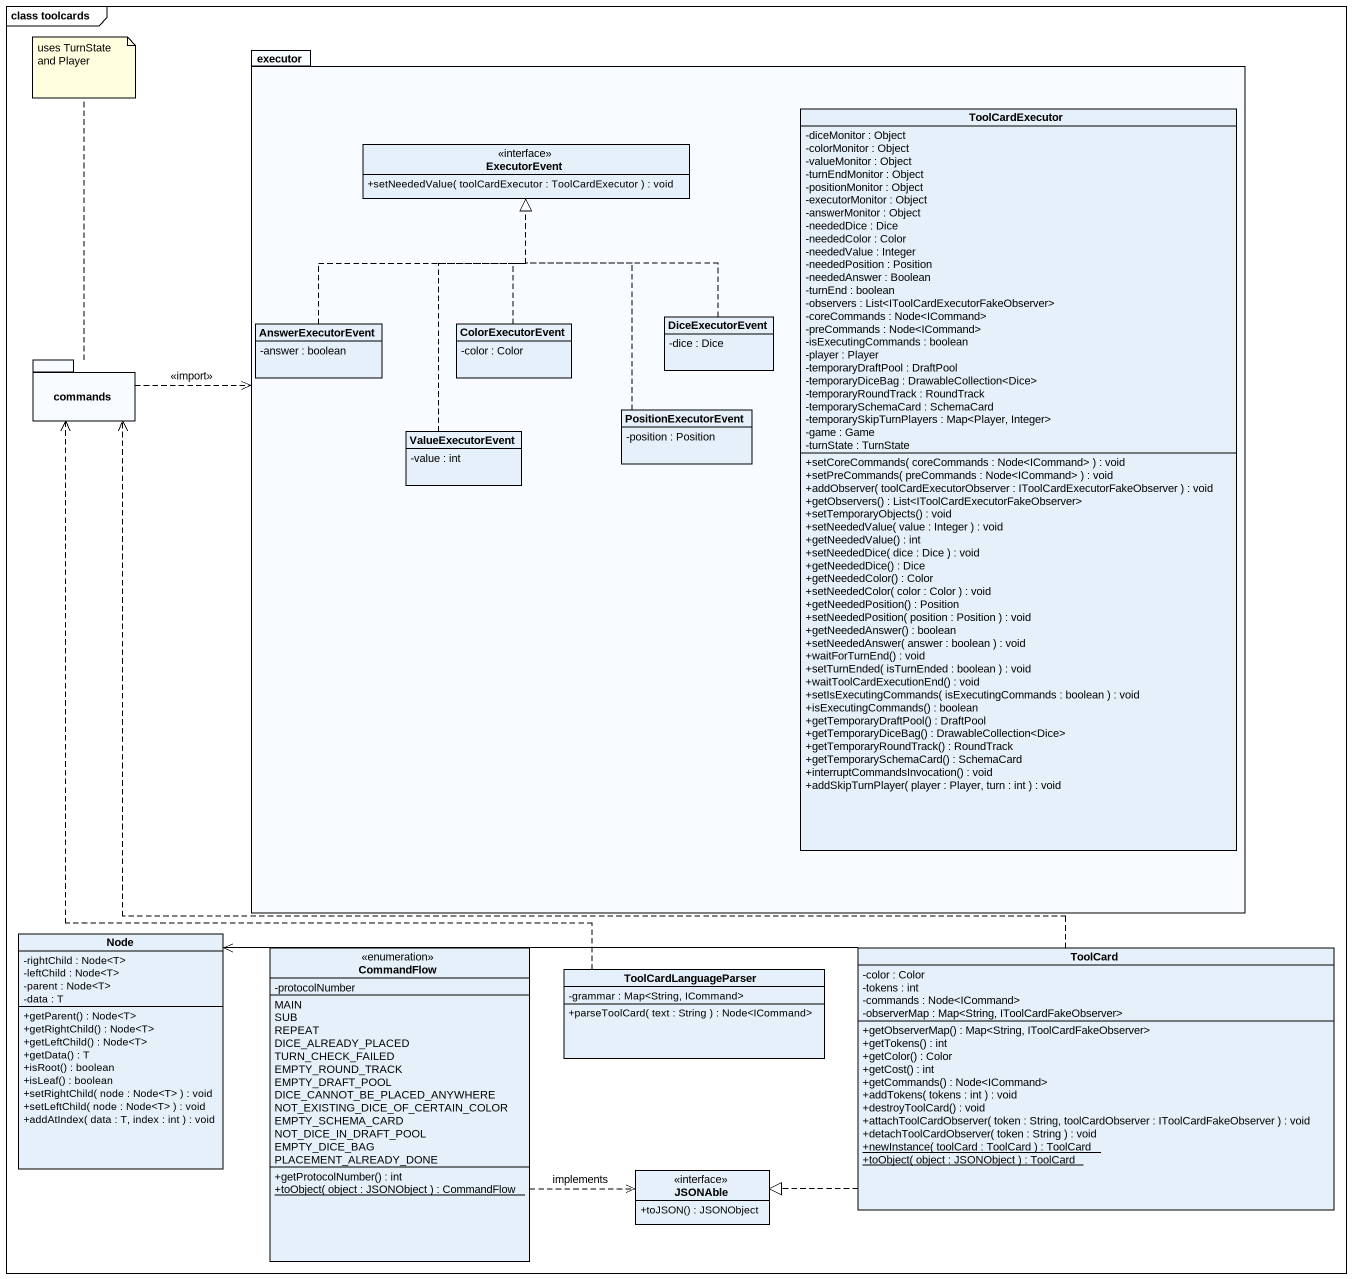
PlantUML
@startuml
mainframe class toolcards
hide circle
hide empty members
skinparam classAttributeIconSize 0
package executor {
  class ToolCardExecutor {
    -diceMonitor : Object
    -colorMonitor : Object
    -valueMonitor : Object
    -turnEndMonitor : Object
    -positionMonitor : Object
    -executorMonitor : Object
    -answerMonitor : Object
    -neededDice : Dice
    -neededColor : Color
    -neededValue : Integer
    -neededPosition : Position
    -neededAnswer : Boolean
    -turnEnd : boolean
    -observers : List<IToolCardExecutorFakeObserver>
    -coreCommands : Node<ICommand>
    -preCommands : Node<ICommand>
    -isExecutingCommands : boolean
    -player : Player
    -temporaryDraftPool : DraftPool
    -temporaryDiceBag : DrawableCollection<Dice>
    -temporaryRoundTrack : RoundTrack
    -temporarySchemaCard : SchemaCard
    -temporarySkipTurnPlayers : Map<Player, Integer>
    -game : Game
    -turnState : TurnState
    +setCoreCommands( coreCommands : Node<ICommand> ) : void
    +setPreCommands( preCommands : Node<ICommand> ) : void
    +addObserver( toolCardExecutorObserver : IToolCardExecutorFakeObserver ) : void
    +getObservers() : List<IToolCardExecutorFakeObserver>
    +setTemporaryObjects() : void
    +setNeededValue( value : Integer ) : void
    +getNeededValue() : int
    +setNeededDice( dice : Dice ) : void
    +getNeededDice() : Dice
    +getNeededColor() : Color
    +setNeededColor( color : Color ) : void
    +getNeededPosition() : Position
    +setNeededPosition( position : Position ) : void
    +getNeededAnswer() : boolean
    +setNeededAnswer( answer : boolean ) : void
    +waitForTurnEnd() : void
    +setTurnEnded( isTurnEnded : boolean ) : void
    +waitToolCardExecutionEnd() : void
    +setIsExecutingCommands( isExecutingCommands : boolean ) : void
    +isExecutingCommands() : boolean
    +getTemporaryDraftPool() : DraftPool
    +getTemporaryDiceBag() : DrawableCollection<Dice>
    +getTemporaryRoundTrack() : RoundTrack
    +getTemporarySchemaCard() : SchemaCard
    +interruptCommandsInvocation() : void
    +addSkipTurnPlayer( player : Player, turn : int ) : void
  }
  interface ExecutorEvent {
    +setNeededValue( toolCardExecutor : ToolCardExecutor ) : void
  }
  class AnswerExecutorEvent {
    -answer : boolean
  }
  class ColorExecutorEvent {
    -color : Color
  }
  class DiceExecutorEvent {
    -dice : Dice
  }
  class ValueExecutorEvent {
    -value : int
  }
  class PositionExecutorEvent {
    -position : Position
  }
}
package commands {
}
class "Node" as Node_ {
  -rightChild : Node<T>
  -leftChild : Node<T>
  -parent : Node<T>
  -data : T
  +getParent() : Node<T>
  +getRightChild() : Node<T>
  +getLeftChild() : Node<T>
  +getData() : T
  +isRoot() : boolean
  +isLeaf() : boolean
  +setRightChild( node : Node<T> ) : void
  +setLeftChild( node : Node<T> ) : void
  +addAtIndex( data : T, index : int ) : void
}
enum CommandFlow {
  -protocolNumber
  MAIN
  SUB
  REPEAT
  DICE_ALREADY_PLACED
  TURN_CHECK_FAILED
  EMPTY_ROUND_TRACK
  EMPTY_DRAFT_POOL
  DICE_CANNOT_BE_PLACED_ANYWHERE
  NOT_EXISTING_DICE_OF_CERTAIN_COLOR
  EMPTY_SCHEMA_CARD
  NOT_DICE_IN_DRAFT_POOL
  EMPTY_DICE_BAG
  PLACEMENT_ALREADY_DONE
  +getProtocolNumber() : int
  {static} +toObject( object : JSONObject ) : CommandFlow
}
class ToolCardLanguageParser {
  -grammar : Map<String, ICommand>
  +parseToolCard( text : String ) : Node<ICommand>
}
class ToolCard {
  -color : Color
  -tokens : int
  -commands : Node<ICommand>
  -observerMap : Map<String, IToolCardFakeObserver>
  +getObserverMap() : Map<String, IToolCardFakeObserver>
  +getTokens() : int
  +getColor() : Color
  +getCost() : int
  +getCommands() : Node<ICommand>
  +addTokens( tokens : int ) : void
  +destroyToolCard() : void
  +attachToolCardObserver( token : String, toolCardObserver : IToolCardFakeObserver ) : void
  +detachToolCardObserver( token : String ) : void
  {static} +newInstance( toolCard : ToolCard ) : ToolCard
  {static} +toObject( object : JSONObject ) : ToolCard
}
interface JSONAble {
  +toJSON() : JSONObject
}
AnswerExecutorEvent .up.|> ExecutorEvent
ColorExecutorEvent .up.|> ExecutorEvent
DiceExecutorEvent .up.|> ExecutorEvent
commands .right.> executor : <<import>>
ValueExecutorEvent .up.|> ExecutorEvent
PositionExecutorEvent .up.|> ExecutorEvent
CommandFlow .right.> JSONAble : implements
ToolCardLanguageParser .up.> commands
ToolCard .up.> commands
ToolCard -left-> Node_
ToolCard .left.|> JSONAble
note top of commands : uses TurnState and Player
@enduml
